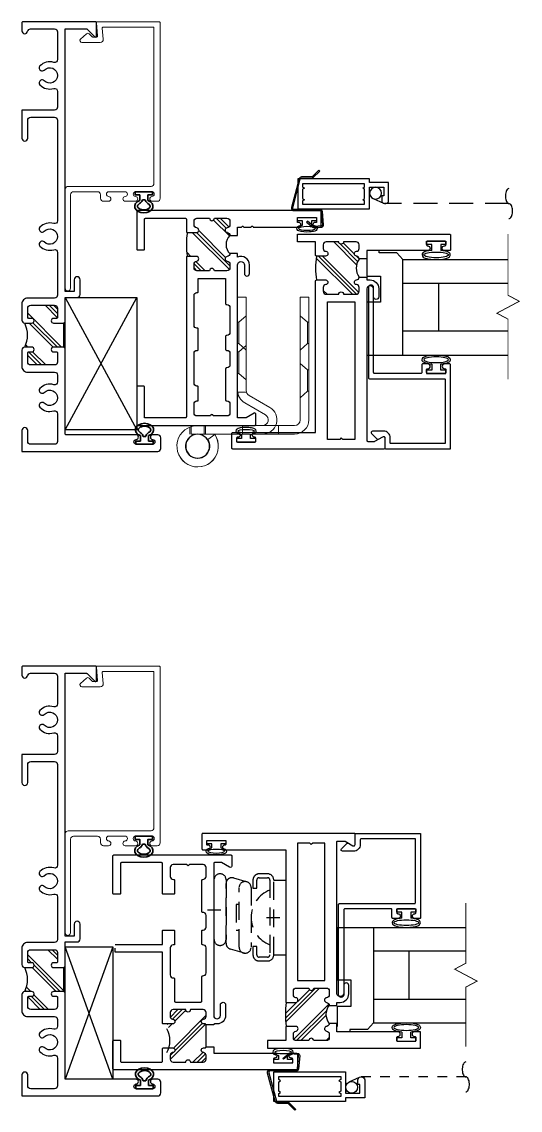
# Model space of a CAD drawing. Extents: x -138 to 168, y -127 to 80.
# Drawn here: x 2.02 to 7.24, y -4.6 to 6.8 of the extents above; entities that cross this region are included whole.
import ezdxf

# ---------------------------------------------------------------- set-up
doc = ezdxf.new("R2010")
doc.units = 0
doc.header["$MEASUREMENT"] = 0
doc.linetypes.add('HIDDEN', pattern=[0.375, 0.25, -0.125])
doc.layers.get('0').update_dxf_attribs({"linetype": 'CONTINUOUS'})
doc.layers.add('ALUM-RED', color=1, linetype='CONTINUOUS', lineweight=9)
doc.layers.add('PROFILE NUMBER', color=150, linetype='CONTINUOUS', lineweight=35)
for name, color, linetype in [('DIM', 7, 'CONTINUOUS'), ('FRAME', 1, 'CONTINUOUS'), ('GEOMETRY', 1, 'CONTINUOUS'), ('GLASS', 7, 'CONTINUOUS'), ('MISC', 7, 'CONTINUOUS'), ('SCREEN', 5, 'CONTINUOUS'), ('SCREEN_CLIP', 7, 'CONTINUOUS'), ('TEXT', 7, 'CONTINUOUS'), ('VENT', 5, 'CONTINUOUS')]:
    doc.layers.add(name, color=color, linetype=linetype)

# ---------------------------------------------------------------- blocks, each defined once
blk = doc.blocks.new('4-BAR_HINGE')
for p, q in [((0.248, -1.119), (0.123, -1.119)), ((0.248, -1.901), (0.123, -1.901))]:
    blk.add_line(p, q)
at = {"linetype": 'HIDDEN', "ltscale": 0.75}
for p, q in [((0.248, -1.119), (0.248, -1.901)), ((0.288, -1.901), (0.288, -1.119)), ((0.401, -1.054), (0.313, -1.054)), ((0.313, -1.094), (0.401, -1.094)), ((0.426, -1.119), (0.426, -1.204)), ((0.466, -1.204), (0.466, -1.119)), ((0.556, -1.136), (0.701, -1.178)), ((0.426, -1.204), (0.466, -1.204)), ((0.486, -1.823), (0.486, -1.198)), ((0.611, -1.198), (0.611, -1.823)), ((0.748, -1.239), (0.748, -1.864)), ((0.748, -1.904), (0.748, -1.279)), ((0.873, -1.279), (0.873, -1.904)), ((0.641, -1.377), (0.611, -1.377)), ((0.641, -1.644), (0.641, -1.377)), ((0.611, -1.644), (0.641, -1.644)), ((0.466, -1.816), (0.426, -1.816)), ((0.426, -1.816), (0.426, -1.901)), ((0.466, -1.901), (0.466, -1.816)), ((0.401, -1.926), (0.313, -1.926)), ((0.67, -1.924), (0.526, -1.881)), ((0.313, -1.966), (0.401, -1.966))]:
    blk.add_line(p, q, dxfattribs=at)
at = {"linetype": 'Continuous'}
for p, q in [((0.324, -1.51), (0.183, -1.51)), ((0.943, -1.591), (0.802, -1.591))]:
    blk.add_line(p, q, dxfattribs=at)
at = {"linetype": 'HIDDEN', "ltscale": 0.75}
for centre, radius, start, end in [((0.313, -1.119), 0.065, 90, 180), ((0.313, -1.119), 0.025, 90, 180), ((0.401, -1.119), 0.065, 360, 90), ((0.401, -1.119), 0.025, 0, 90), ((0.548, -1.198), 0.0625, 0, 180), ((0.181, -1.51), 0.305, 290.4553, 69.5447), ((0.686, -1.239), 0.062, 0, 75.7192), ((0.81, -1.279), 0.0625, 0, 180), ((0.548, -1.823), 0.0625, 180, 0), ((0.313, -1.901), 0.065, 180, 270), ((0.313, -1.901), 0.025, 180, 270), ((0.401, -1.901), 0.065, 270, 0), ((0.401, -1.901), 0.025, 270, 0), ((0.686, -1.864), 0.062, 255.5579, 0), ((0.81, -1.904), 0.0625, 180, 0)]:
    blk.add_arc(centre, radius, start, end, dxfattribs=at)
blk = doc.blocks.new('05P19-BLOCK-OG')
h = blk.add_hatch()
h.set_pattern_fill('PLAST', angle=45, style=0)
h.paths.add_polyline_path([(0.006, 1.12, -1), (0.006, 1.17), (0.006, 1.302, 0.414214), (-0.025, 1.333), (-0.063, 1.333, 0.38311), (-0.094, 1.305, -0.947716), (-0.143, 1.308), (-0.143, 1.403, 0.081165), (-0.394, 1.403), (-0.394, 1.308, -0.947716), (-0.443, 1.305, 0.38311), (-0.474, 1.333), (-0.512, 1.333, 0.414214), (-0.544, 1.302), (-0.544, 1.17, -1), (-0.544, 1.12), (-0.544, 0.988, 0.414214), (-0.512, 0.957), (-0.474, 0.957, 0.38311), (-0.443, 0.985, -0.898027), (-0.394, 0.985, 0.009247), (-0.394, 0.984, 0.372543), (-0.363, 0.957, -0.436275), (-0.174, 0.957, 0.38311), (-0.143, 0.985, -0.898027), (-0.094, 0.985, 0.38311), (-0.063, 0.957), (-0.025, 0.957, 0.414214), (0.006, 0.988)])
for points in [[(-0.394, 0.984, -0.009247), (-0.394, 0.985, 0.898027), (-0.443, 0.985, -0.38311), (-0.474, 0.957), (-0.512, 0.957, -0.414214), (-0.544, 0.988), (-0.544, 1.12, 1), (-0.544, 1.17), (-0.544, 1.302, -0.414214), (-0.512, 1.333), (-0.474, 1.333, -0.38311), (-0.443, 1.305, 0.947716), (-0.394, 1.308), (-0.394, 1.403, 0.414214), (-0.404, 1.413), (-2.073, 1.413, -0.414214), (-2.084, 1.423), (-2.084, 1.852), (-1.761, 1.852, 0.414214), (-1.751, 1.862), (-1.751, 1.922, 0.414214), (-1.761, 1.932), (-2.154, 1.932, 0.414214), (-2.163, 1.922), (-2.163, 0.697, 0.414214), (-2.154, 0.687), (-2.042, 0.687, 0.57735), (-2.034, 0.702), (-2.084, 0.788), (-2.084, 0.877), (-0.483, 0.877, -1), (-0.483, 0.806), (-0.572, 0.806, 1), (-0.572, 0.752), (-0.483, 0.752, 0.536675), (-0.401, 0.877), (-0.363, 0.877), (-0.363, 0.957, -0.38311), (-0.394, 0.985)], [(-0.143, 0.984, 0.009247), (-0.143, 0.985, -0.38311), (-0.174, 0.957), (-0.174, 0.877), (-0.087, 0.877), (-0.087, 0.838, 0.317837), (-0.083, 0.833, -0.707107), (-0.083, 0.814, 0.317837), (-0.087, 0.81), (-0.087, 0.738, 0.317837), (-0.083, 0.733, -0.707107), (-0.083, 0.714, 0.317837), (-0.087, 0.71), (-0.087, 0.239, 1), (-0.037, 0.239), (-0.037, 0.25), (0.014, 0.25), (0.014, 0.05), (-0.037, 0.05), (-0.037, 0.064, 1), (-0.087, 0.064), (-0.087, 0.01, 0.414214), (-0.076, 0), (0.076, 0, 0.414214), (0.087, 0.01), (0.087, 1.922, 0.414214), (0.076, 1.932), (-0.316, 1.932, 0.414214), (-0.326, 1.922), (-0.326, 1.862, 0.414214), (-0.316, 1.852), (-0.003, 1.852, -0.414214), (0.006, 1.842), (0.006, 1.423, -0.414214), (-0.003, 1.413), (-0.134, 1.413, 0.414214), (-0.143, 1.403), (-0.143, 1.308, 0.947716), (-0.094, 1.305, -0.38311), (-0.063, 1.333), (-0.025, 1.333, -0.414214), (0.006, 1.302), (0.006, 1.17, 1), (0.006, 1.12), (0.006, 0.988, -0.414214), (-0.025, 0.957), (-0.063, 0.957, -0.38311), (-0.094, 0.985, 0.898027), (-0.143, 0.985)]]:
    blk.add_lwpolyline(points, format="xyb")
blk.add_lwpolyline([(-1.377, 0.988, -0.414214), (-1.408, 0.957), (-1.529, 0.957, -0.414214), (-1.56, 0.988), (-1.56, 0.992, 0.414214), (-1.569, 1.002), (-1.897, 1.002, 0.414214), (-1.907, 0.992), (-1.907, 0.988, -0.414214), (-1.938, 0.957), (-2.032, 0.957, -0.414214), (-2.064, 0.988), (-2.064, 1.132, 1), (-2.064, 1.162), (-2.064, 1.302, -0.414214), (-2.032, 1.333), (-1.938, 1.333, -0.414214), (-1.907, 1.302), (-1.907, 1.302), (-1.907, 1.298, 0.414214), (-1.897, 1.288), (-1.761, 1.288, 0.414214), (-1.751, 1.298), (-1.751, 1.302), (-1.751, 1.302, -0.414214), (-1.72, 1.333), (-1.408, 1.333, -0.414214), (-1.377, 1.302), (-1.377, 1.302), (-1.377, 1.298, 0.414214), (-1.367, 1.288), (-1.155, 1.288, 0.414214), (-1.145, 1.298), (-1.145, 1.302), (-1.145, 1.302, -0.414214), (-1.114, 1.333), (-0.802, 1.333, -0.414214), (-0.771, 1.302), (-0.771, 1.302), (-0.771, 1.298, 0.414214), (-0.761, 1.288), (-0.623, 1.288), (-0.623, 1.002), (-0.889, 1.002, 0.414214), (-0.898, 0.992), (-0.898, 0.988, -0.414214), (-0.93, 0.957), (-1.19, 0.957, -0.414214), (-1.221, 0.988), (-1.221, 0.992, 0.414214), (-1.23, 1.002), (-1.367, 1.002, 0.414214), (-1.377, 0.992)], format="xyb", close=True)
at = {"color": 7}
for centre, radius, start, end in [((-0.269, 0.638), 0.775, 80.7195, 99.2805), ((-0.269, 0.869), 0.129, 42.8591, 137.1409)]:
    blk.add_arc(centre, radius, start, end, dxfattribs=at)
blk = doc.blocks.new('05P11-Z-BAR')
h = blk.add_hatch()
h.set_pattern_fill('PLAST', angle=45, style=0)
h.set_pattern_definition([(45, (-0.3846, -1e-07), (-0.176777, 0.176777), []), (45, (-0.4067, 0.0221), (-0.176777, 0.176777), []), (45, (-0.4288, 0.0442), (-0.176777, 0.176777), [])])
h.paths.add_polyline_path([(0.006, 1.12, -0.414214), (-0.018, 1.145, -0.414214), (0.006, 1.17), (0.006, 1.302, 0.414214), (-0.025, 1.333), (-0.063, 1.333, 0.38311), (-0.094, 1.305, -0.947716), (-0.143, 1.308), (-0.143, 1.403, 0.087329), (-0.394, 1.403), (-0.394, 1.308, -1), (-0.443, 1.308, 0.352985), (-0.473, 1.333), (-0.512, 1.333, 0.414214), (-0.544, 1.302), (-0.544, 1.17, -0.414214), (-0.518, 1.145, -0.414214), (-0.544, 1.12), (-0.544, 0.988, 0.414214), (-0.512, 0.957), (-0.474, 0.957, 0.38311), (-0.443, 0.985, -0.898027), (-0.394, 0.985, 0.38311), (-0.363, 0.957, -0.325577), (-0.174, 0.957, 0.363634), (-0.143, 0.982, -0.947716), (-0.094, 0.985, 0.38311), (-0.063, 0.957), (-0.025, 0.957, 0.414214), (0.006, 0.988)])
blk.add_line((-0.087, 0.877), (-0.087, 0.877))
for points in [[(-2.164, 2.28, -0.414214), (-2.154, 2.29), (-2.001, 2.29, -0.414214), (-1.991, 2.28), (-1.991, 2.226, -1), (-2.041, 2.226), (-2.041, 2.23, 0.414214), (-2.051, 2.24), (-2.081, 2.24, 0.414214), (-2.091, 2.23), (-2.091, 2.05, 0.414214), (-2.081, 2.04), (-2.051, 2.04, 0.414214), (-2.041, 2.05), (-2.041, 2.051, -1), (-1.991, 2.051), (-1.991, 1.413), (-0.403, 1.413, -0.414214), (-0.394, 1.403), (-0.394, 1.306, -0.888834), (-0.443, 1.306, 0.377258), (-0.474, 1.333), (-0.512, 1.333, 0.414214), (-0.544, 1.302), (-0.544, 1.17, -1), (-0.544, 1.12), (-0.544, 0.988, 0.414214), (-0.512, 0.957), (-0.474, 0.957, 0.383109), (-0.443, 0.985, -0.898027), (-0.394, 0.985, 0.38311), (-0.363, 0.957), (-0.363, 0.877), (-0.394, 0.877), (-0.394, 0.842, -0.414214), (-0.483, 0.752), (-0.571, 0.752, -1), (-0.571, 0.806), (-0.486, 0.806, 0.859155), (-0.486, 0.877), (-2.074, 0.877, 0.414214), (-2.084, 0.867), (-2.084, 0.797, 0.131652), (-2.082, 0.792), (-2.035, 0.709, -0.577353), (-2.048, 0.687), (-2.154, 0.687, -0.414214), (-2.164, 0.697), (-2.164, 2.28)], [(-0.025, 0.957, 0.414214), (0.006, 0.988), (0.006, 1.12, -1), (0.006, 1.17), (0.006, 1.302, 0.414214), (-0.025, 1.333), (-0.063, 1.333, 0.38311), (-0.094, 1.305, -0.947716), (-0.143, 1.308), (-0.143, 1.403, -0.414214), (-0.133, 1.413), (0.006, 1.413), (0.006, 1.603), (0.086, 1.603), (0.086, 0.01, -0.414214), (0.077, 0), (-0.077, 0, -0.414214), (-0.087, 0.01), (-0.087, 0.064, -1), (-0.037, 0.064), (-0.037, 0.06, 0.414214), (-0.027, 0.05), (0.003, 0.05, 0.414214), (0.014, 0.06), (0.014, 0.24, 0.414214), (0.003, 0.25), (-0.027, 0.25, 0.414214), (-0.037, 0.24), (-0.037, 0.239, -1), (-0.087, 0.239), (-0.087, 0.877), (-0.174, 0.877), (-0.174, 0.957, 0.363634), (-0.143, 0.982, -0.947716), (-0.094, 0.985, 0.38311), (-0.063, 0.957), (-0.025, 0.957)]]:
    blk.add_lwpolyline(points, format="xyb")
blk.add_lwpolyline([(-2.063, 1.16), (-2.063, 1.288), (-0.623, 1.288), (-0.623, 1.002), (-2.063, 1.002), (-2.063, 1.129), (-2.048, 1.145)], close=True)
at = {"color": 7}
for centre, radius, start, end in [((-0.269, 0.638), 0.775, 80.7195, 99.2805), ((-0.269, 0.828), 0.16, 53.9319, 126.0681)]:
    blk.add_arc(centre, radius, start, end, dxfattribs=at)
blk = doc.blocks.new('*U102')
at = {"layer": 'GEOMETRY'}
blk.add_lwpolyline([(1.45, 19.51), (1.493, 19.51), (1.493, 19.458), (1.528, 19.458), (1.528, 19.658), (1.493, 19.658), (1.493, 19.605), (1.45, 19.605)], dxfattribs=at)
blk.add_ellipse((1.415, 19.558), major_axis=(0, 0.0875), ratio=0.216465, dxfattribs=at)
blk.add_open_spline([(1.45, 19.605), (1.448, 19.62), (1.445, 19.632), (1.438, 19.649), (1.436, 19.656), (1.423, 19.663), (1.419, 19.664), (1.415, 19.664), (1.405, 19.664), (1.398, 19.658), (1.391, 19.649), (1.389, 19.644), (1.382, 19.624), (1.379, 19.606), (1.375, 19.545), (1.377, 19.499), (1.391, 19.466), (1.393, 19.46), (1.409, 19.45), (1.422, 19.451), (1.435, 19.46), (1.437, 19.465), (1.444, 19.479), (1.447, 19.491), (1.449, 19.507), (1.45, 19.509), (1.45, 19.51)], degree=3, knots=[5.253202, 5.253202, 5.253202, 5.253202, 5.797173, 5.797173, 6.160155, 6.160155, 6.283185, 6.283185, 6.283185, 6.559914, 6.559914, 6.836642, 6.836642, 7.54361, 7.54361, 8.941834, 8.941834, 9.296554, 9.296554, 9.572552, 9.572552, 9.848549, 9.848549, 10.398843, 10.398843, 10.454782, 10.454782, 10.454782, 10.454782], dxfattribs=at)
blk = doc.blocks.new('*U103')
at = {"layer": 'GEOMETRY'}
blk.add_lwpolyline([(1.607, 19.51), (1.563, 19.51), (1.563, 19.458), (1.528, 19.458), (1.528, 19.658), (1.563, 19.658), (1.563, 19.605), (1.607, 19.605)], dxfattribs=at)
at = {"layer": 'GEOMETRY', "extrusion": (0, 0, -1)}
blk.add_ellipse((1.642, 19.558), major_axis=(0, 0.0875), ratio=0.216465, dxfattribs=at)
at = {"layer": 'GEOMETRY'}
blk.add_open_spline([(1.607, 19.605), (1.609, 19.62), (1.612, 19.632), (1.618, 19.649), (1.621, 19.656), (1.634, 19.663), (1.638, 19.664), (1.642, 19.664), (1.652, 19.664), (1.659, 19.658), (1.666, 19.649), (1.668, 19.644), (1.675, 19.624), (1.678, 19.606), (1.682, 19.545), (1.679, 19.499), (1.666, 19.466), (1.663, 19.46), (1.647, 19.45), (1.635, 19.451), (1.622, 19.46), (1.62, 19.465), (1.612, 19.479), (1.61, 19.491), (1.607, 19.507), (1.607, 19.509), (1.607, 19.51)], degree=3, knots=[5.253202, 5.253202, 5.253202, 5.253202, 5.797173, 5.797173, 6.160155, 6.160155, 6.283185, 6.283185, 6.283185, 6.559914, 6.559914, 6.836642, 6.836642, 7.54361, 7.54361, 8.941834, 8.941834, 9.296554, 9.296554, 9.572552, 9.572552, 9.848549, 9.848549, 10.398843, 10.398843, 10.454782, 10.454782, 10.454782, 10.454782], dxfattribs=at)
blk = doc.blocks.new('05P09-1in_GLASS_STOP')
for p, q in [((-1.338, 0.25), (-1.373, 0.25)), ((-1.373, 0.25), (-1.373, 0.05)), ((-1.338, 0.197), (-1.338, 0.25)), ((-0.022, 0.197), (-0.022, 0.25)), ((-0.022, 0.25), (0.013, 0.25)), ((0.013, 0.25), (0.013, 0.05)), ((-1.276, 0.197), (-1.338, 0.197)), ((-0.084, 0.197), (-0.022, 0.197)), ((-1.373, 0.05), (-1.338, 0.05)), ((-1.338, 0.05), (-1.338, 0.102)), ((-1.338, 0.102), (-1.276, 0.102)), ((-0.022, 0.102), (-0.084, 0.102)), ((-0.022, 0.05), (-0.022, 0.102)), ((0.013, 0.05), (-0.022, 0.05))]:
    blk.add_line(p, q)
blk.add_lwpolyline([(-2.035, 0.709, -0.57735), (-2.047, 0.687), (-2.153, 0.687, 0.414214), (-2.163, 0.677), (-2.163, 0), (-1.283, 0, 0.414214), (-1.273, 0.01), (-1.273, 0.062, 0.414214), (-1.298, 0.087, 0.435311), (-1.323, 0.061, -0.435311), (-1.333, 0.05), (-1.363, 0.05, -0.414214), (-1.373, 0.06), (-1.373, 0.24, -0.414214), (-1.363, 0.25), (-1.333, 0.25, -0.435311), (-1.323, 0.239, 0.435311), (-1.298, 0.212, 0.414214), (-1.273, 0.237), (-1.273, 0.29, 0.414214), (-1.283, 0.3), (-1.363, 0.3, -0.414214), (-1.373, 0.31), (-1.373, 0.795, -0.414214), (-1.363, 0.805), (-0.474, 0.805, 0.414214), (-0.447, 0.832), (-0.447, 0.833, 0.414214), (-0.474, 0.86), (-1.418, 0.86, 0.414214), (-1.428, 0.85), (-1.428, 0.065, -0.414214), (-1.438, 0.055), (-2.108, 0.055), (-2.108, 0.622, -0.414214), (-2.098, 0.632), (-2.047, 0.632, 0.414214), (-1.977, 0.702), (-1.977, 0.817, 0.668179), (-2.003, 0.828), (-2.058, 0.773, 0.339454), (-2.06, 0.755)], format="xyb", close=True)
at = {"extrusion": (0, 0, -1)}
blk.add_ellipse((-1.229, 0.15), major_axis=(0, 0.129), ratio=0.232303, dxfattribs=at)
blk.add_ellipse((-0.131, 0.15), major_axis=(0, 0.129), ratio=0.232303)
for points in [[(-1.276, 0.197), (-1.274, 0.219), (-1.271, 0.239), (-1.262, 0.269), (-1.258, 0.28), (-1.245, 0.294), (-1.237, 0.298), (-1.229, 0.298), (-1.218, 0.298), (-1.21, 0.292), (-1.201, 0.279), (-1.197, 0.272), (-1.187, 0.244), (-1.183, 0.215), (-1.178, 0.136), (-1.182, 0.085), (-1.194, 0.034), (-1.198, 0.022), (-1.214, 0.005), (-1.228, 0), (-1.249, 0.008), (-1.254, 0.016), (-1.262, 0.032), (-1.265, 0.041), (-1.272, 0.067), (-1.274, 0.084), (-1.276, 0.102)], [(-0.084, 0.197), (-0.086, 0.219), (-0.089, 0.239), (-0.098, 0.269), (-0.102, 0.28), (-0.115, 0.294), (-0.123, 0.298), (-0.131, 0.298), (-0.142, 0.298), (-0.15, 0.292), (-0.159, 0.279), (-0.163, 0.272), (-0.173, 0.244), (-0.177, 0.215), (-0.182, 0.136), (-0.178, 0.085), (-0.166, 0.034), (-0.162, 0.022), (-0.146, 0.005), (-0.132, 0), (-0.111, 0.008), (-0.106, 0.016), (-0.098, 0.032), (-0.095, 0.041), (-0.088, 0.067), (-0.086, 0.084), (-0.084, 0.102)]]:
    blk.add_open_spline(points, degree=3, knots=[5.075676, 5.075676, 5.075676, 5.075676, 5.596595, 5.596595, 6.055763, 6.055763, 6.283185, 6.283185, 6.283185, 6.572914, 6.572914, 6.862642, 6.862642, 7.608886, 7.608886, 8.676451, 8.676451, 9.18434, 9.18434, 9.518242, 9.518242, 9.852144, 9.852144, 10.186046, 10.186046, 10.631436, 10.631436, 10.631436, 10.631436])
blk = doc.blocks.new('A$C015561B5')
at = {"layer": 'SCREEN', "flags": 128}
for points in [[(0, 0.0093), (0.0003, 0.0076), (0.0013, 0.0059), (0.0029, 0.0044), (0.0051, 0.003), (0.0078, 0.0018), (0.0109, 0.0009), (0.0142, 0.0003), (0.0178, 0), (0.0214, 0), (0.025, 0.0003), (0.0283, 0.0009), (0.0314, 0.0018), (0.0341, 0.003), (0.0362, 0.0044), (0.0379, 0.0059), (0.0388, 0.0076), (0.0392, 0.0093)], [(0.0784, 0.0093), (0.078, 0.011), (0.077, 0.0126), (0.0754, 0.0142), (0.0732, 0.0155), (0.0706, 0.0167), (0.0675, 0.0176), (0.0641, 0.0182), (0.0606, 0.0185), (0.057, 0.0185), (0.0534, 0.0182), (0.05, 0.0176), (0.047, 0.0167), (0.0443, 0.0155), (0.0421, 0.0142), (0.0405, 0.0126), (0.0395, 0.011), (0.0392, 0.0093)]]:
    blk.add_lwpolyline(points, dxfattribs=at)
blk = doc.blocks.new('114-FLAT_SCREEN')
blk.add_line((0.142, 0.603), (0.142, 0.602))
at = {"linetype": 'HIDDEN'}
blk.add_line((0.194, 0.481), (0.144, 0.59), dxfattribs=at)
blk.add_lwpolyline([(0.399, 0.442), (0.399, -0.307), (0.087, -0.307), (0.087, 0.442), (0.312, 0.442), (0.312, 0.593), (0.222, 0.593), (0.222, 0.572), (0.172, 0.572, -0.414214), (0.142, 0.602), (0.142, 0.613, -0.414214), (0.172, 0.643), (0.362, 0.643), (0.362, 0.442)], format="xyb", close=True)
blk.add_lwpolyline([(0.292, -0.257), (0.193, -0.257), (0.182, -0.237), (0.17, -0.257), (0.136, -0.257), (0.136, 0.392), (0.17, 0.392), (0.182, 0.372), (0.193, 0.392), (0.292, 0.392), (0.303, 0.372), (0.315, 0.392), (0.348, 0.392), (0.348, -0.257), (0.315, -0.257), (0.303, -0.237)], close=True)
blk.add_circle((0.25, 0.507), 0.0618)
blk = doc.blocks.new('*U125')
at = {"layer": 'PROFILE NUMBER', "color": 5}
for p, q in [((-0.016, 0.092), (-0.013, 0.083)), ((-0.013, 0.083), (0.013, 0.083)), ((0.013, 0.083), (0.016, 0.092))]:
    blk.add_line(p, q, dxfattribs=at)
blk.add_lwpolyline([(-0.043, 0.091), (-0.043, 0.034), (-0.09, 0.034), (-0.09, 0), (0.09, 0), (0.09, 0.034), (0.043, 0.034), (0.043, 0.091)], dxfattribs=at)
for centre, start, end in [((-0.073, 0.071), 19.8289, 61.175), ((0.073, 0.071), 118.7633, 160.1945)]:
    blk.add_arc(centre, 0.06, start, end, dxfattribs=at)
blk.add_ellipse((0, 0.152), major_axis=(-0.0958, 0), ratio=0.712114, start_param=2.033109, end_param=7.391692, dxfattribs=at)
blk.add_open_spline([(0.044, 0.124), (0.053, 0.129), (0.059, 0.135), (0.069, 0.15), (0.068, 0.157), (0.049, 0.179), (0.027, 0.189), (-0.021, 0.191), (-0.045, 0.181), (-0.067, 0.16), (-0.068, 0.152), (-0.061, 0.137), (-0.054, 0.129), (-0.044, 0.124)], degree=3, knots=[2.2211, 2.2211, 2.2211, 2.2211, 2.727733, 2.727733, 3.7005, 3.7005, 4.673268, 4.673268, 5.646035, 5.646035, 6.618803, 6.618803, 7.203997, 7.203997, 7.203997, 7.203997], dxfattribs=at)
blk = doc.blocks.new('*U128')
at = {"layer": 'PROFILE NUMBER', "color": 5}
for p, q in [((-0.016, 0.092), (-0.013, 0.083)), ((-0.013, 0.083), (0.013, 0.083)), ((0.013, 0.083), (0.016, 0.092))]:
    blk.add_line(p, q, dxfattribs=at)
blk.add_lwpolyline([(-0.043, 0.091), (-0.043, 0.034), (-0.09, 0.034), (-0.09, 0), (0.09, 0), (0.09, 0.034), (0.043, 0.034), (0.043, 0.091)], dxfattribs=at)
for centre, start, end in [((-0.073, 0.071), 19.8289, 61.175), ((0.073, 0.071), 118.7633, 160.1945)]:
    blk.add_arc(centre, 0.06, start, end, dxfattribs=at)
blk.add_ellipse((0, 0.152), major_axis=(-0.0958, 0), ratio=0.712114, start_param=2.033109, end_param=7.391692, dxfattribs=at)
blk.add_open_spline([(0.044, 0.124), (0.053, 0.129), (0.059, 0.135), (0.069, 0.15), (0.068, 0.157), (0.049, 0.179), (0.027, 0.189), (-0.021, 0.191), (-0.045, 0.181), (-0.067, 0.16), (-0.068, 0.152), (-0.061, 0.137), (-0.054, 0.129), (-0.044, 0.124)], degree=3, knots=[2.2211, 2.2211, 2.2211, 2.2211, 2.727733, 2.727733, 3.7005, 3.7005, 4.673268, 4.673268, 5.646035, 5.646035, 6.618803, 6.618803, 7.203997, 7.203997, 7.203997, 7.203997], dxfattribs=at)
blk = doc.blocks.new('189-001_250-T')
at = {"color": 7, "linetype": 'Continuous', "lineweight": 15}
for p, q in [((-0.532, 0.538), (-0.407, 0.755)), ((-0.329, 0.71), (-0.454, 0.493)), ((-0.217, 0), (-0.217, 0.68)), ((-0.127, 0.68), (-0.127, 0)), ((-1.562, 0.418), (-1.562, 0.508)), ((-1.562, 0.508), (-0.584, 0.508)), ((-0.584, 0.418), (-1.562, 0.418)), ((-0.071, 0.105), (-0.122, 0.18))]:
    blk.add_line(p, q, dxfattribs=at)
at = {"color": 7, "linetype": 'HIDDEN', "lineweight": 0}
for p, q in [((-1.367, 0.508), (-1.299, 0.43)), ((-1.075, 0.43), (-1.007, 0.508)), ((-1.054, 0.508), (-0.987, 0.43)), ((-0.762, 0.43), (-0.695, 0.508)), ((-0.565, 0.419), (-0.565, 0.511)), ((-1.299, 0.43), (-1.075, 0.43)), ((-1.299, 0.43), (-1.299, 0.418)), ((-1.075, 0.418), (-1.075, 0.43)), ((-0.987, 0.43), (-0.762, 0.43)), ((-0.987, 0.43), (-0.987, 0.418)), ((-0.762, 0.418), (-0.762, 0.43))]:
    blk.add_line(p, q, dxfattribs=at)
at = {"color": 7, "linetype": 'Continuous', "lineweight": 15}
for centre, radius, start, end in [((-0.277, 0.68), 0.15, 360, 150), ((-0.277, 0.68), 0.06, 360, 150), ((-0.584, 0.568), 0.06, 270, 330), ((-0.584, 0.568), 0.15, 270, 330), ((0, 0), 0.217, 180, 124.12), ((0, 0), 0.127, 180, 124.2051)]:
    blk.add_arc(centre, radius, start, end, dxfattribs=at)
blk = doc.blocks.new('189-002')
at = {"color": 7, "linetype": 'Continuous', "lineweight": 15}
for p, q in [((-1.074, 1.562), (-1.164, 1.562)), ((-1.164, 1.562), (-1.164, 0.277)), ((-1.074, 0.277), (-1.074, 1.562)), ((-0.846, 0.217), (-1.014, 0.217)), ((-1.014, 0.127), (-0.846, 0.127)), ((-0.846, 0.127), (-0.846, 0.217)), ((-0.678, 0.217), (-0.846, 0.217)), ((-0.846, 0.127), (-0.678, 0.127)), ((-0.678, 0.217), (-0.47, 0.217)), ((-0.678, 0.127), (-0.47, 0.127)), ((-0.47, 0.217), (-0.47, 0.127)), ((-0.47, 0.217), (0, 0.217)), ((0, 0.127), (-0.47, 0.127)), ((-0.179, 0.123), (-0.105, 0.071))]:
    blk.add_line(p, q, dxfattribs=at)
at = {"color": 7, "linetype": 'HIDDEN', "lineweight": 0}
for p, q in [((-1.164, 1.299), (-1.152, 1.299)), ((-1.152, 1.299), (-1.074, 1.367)), ((-1.152, 1.075), (-1.152, 1.299)), ((-1.152, 1.075), (-1.164, 1.075)), ((-1.074, 1.007), (-1.152, 1.075)), ((-1.164, 0.799), (-1.152, 0.799)), ((-1.152, 0.799), (-1.074, 0.867)), ((-1.152, 0.575), (-1.152, 0.799)), ((-1.152, 0.575), (-1.164, 0.575)), ((-1.074, 0.507), (-1.152, 0.575)), ((-0.082, 0.217), (-0.082, 0.127)), ((-0.068, 0.127), (-0.068, 0.217)), ((0, 0.127), (0.068, 0.127)), ((0.068, 0.206), (0.068, 0.127)), ((0.082, 0.201), (0.082, 0.127))]:
    blk.add_line(p, q, dxfattribs=at)
at = {"color": 7, "linetype": 'Continuous', "lineweight": 15}
for centre, radius, start, end in [((-1.014, 0.277), 0.15, 180, 270), ((-1.014, 0.277), 0.06, 180, 270), ((0, 0), 0.217, 145.4498, 90), ((0, 0), 0.127, 145.7685, 90)]:
    blk.add_arc(centre, radius, start, end, dxfattribs=at)
blk = doc.blocks.new('183-003')
blk.add_circle((0, 0), 0.125)
blk = doc.blocks.new('250-T_SS_Butt_Hinge')
for name in ['189-002', '183-003']:
    blk.add_blockref(name, (0, 0))
at = {"xscale": -1, "rotation": 90}
blk.add_blockref('189-001_250-T', (0, 0), dxfattribs=at)
blk = doc.blocks.new('3809 BLOCK FRAME')
h = blk.add_hatch()
h.set_pattern_fill('PLAST', color=256, angle=45, style=0)
h.set_pattern_definition([(45, (-4.25098, -6.643), (-0.176777, 0.176777), []), (45, (-4.27308, -6.6209), (-0.176777, 0.176777), []), (45, (-4.29517, -6.5988), (-0.176777, 0.176777), [])])
edge = h.paths.add_edge_path()
edge.add_arc((-0.937, 0.093), 0.031, 270, 360, ccw=False)
edge.add_line((-0.937, 0.062), (-1.033, 0.062))
edge.add_arc((-1.033, 0.072), 0.01, 180, 270, ccw=False)
edge.add_line((-1.043, 0.072), (-1.043, 0.103))
edge.add_arc((-1.068, 0.103), 0.025, 360, 450)
edge.add_arc((-1.068, 0.103), 0.025, 90, 180)
edge.add_line((-1.093, 0.103), (-1.093, 0.031))
edge.add_arc((-1.218, -0.221), 0.281, 63.5092, 116.4908)
edge.add_line((-1.344, 0.031), (-1.344, 0.103))
edge.add_arc((-1.369, 0.103), 0.025, 0, 90)
edge.add_arc((-1.369, 0.103), 0.025, 90, 180)
edge.add_line((-1.394, 0.103), (-1.394, 0.072))
edge.add_arc((-1.404, 0.072), 0.01, 270, 360, ccw=False)
edge.add_line((-1.404, 0.062), (-1.5, 0.062))
edge.add_arc((-1.5, 0.093), 0.031, 180, 270, ccw=False)
edge.add_line((-1.531, 0.093), (-1.531, 0.343))
edge.add_arc((-1.5, 0.343), 0.031, 90, 180, ccw=False)
edge.add_line((-1.5, 0.374), (-1.404, 0.374))
edge.add_arc((-1.404, 0.364), 0.01, 0, 90, ccw=False)
edge.add_line((-1.394, 0.364), (-1.394, 0.333))
edge.add_arc((-1.369, 0.333), 0.025, 180, 270)
edge.add_arc((-1.369, 0.333), 0.025, 270, 360)
edge.add_line((-1.344, 0.333), (-1.344, 0.439))
edge.add_line((-1.344, 0.439), (-1.093, 0.439))
edge.add_line((-1.093, 0.439), (-1.093, 0.333))
edge.add_arc((-1.068, 0.333), 0.025, 180, 270)
edge.add_arc((-1.068, 0.333), 0.025, 270, 360)
edge.add_line((-1.043, 0.333), (-1.043, 0.364))
edge.add_arc((-1.033, 0.364), 0.01, 90, 180, ccw=False)
edge.add_line((-1.033, 0.374), (-0.937, 0.374))
edge.add_arc((-0.937, 0.343), 0.031, 0, 90, ccw=False)
edge.add_line((-0.906, 0.343), (-0.906, 0.093))
blk.add_line((-1.093, 0.439), (-1.344, 0.439))
for points in [[(-1.093, 0.439), (-1.093, 0.333, 0.414214), (-1.068, 0.308, 0.414214), (-1.043, 0.333), (-1.043, 0.364, -0.414214), (-1.033, 0.374), (-0.937, 0.374, -0.414214), (-0.906, 0.343), (-0.906, 0.093, -0.414214), (-0.937, 0.062), (-1.033, 0.062, -0.414214), (-1.043, 0.072), (-1.043, 0.103, 0.414214), (-1.068, 0.128), (-1.068, 0.128, 0.414214), (-1.093, 0.103), (-1.093, 0.031, 0.414214), (-1.062, 0), (-0.893, 0, 0.414214), (-0.831, 0.062), (-0.831, 0.343, -0.414214), (-0.8, 0.374), (-0.729, 0.374, -0.5024), (-0.699, 0.334, 0.280293), (-0.661, 0.19, 0.498955), (-0.613, 0.198), (-0.613, 0.198, 0.334263), (-0.618, 0.235, -2.470836), (-0.506, 0.235, 0.334263), (-0.511, 0.198, 0.498955), (-0.463, 0.19, 0.280293), (-0.425, 0.334, -0.5024), (-0.395, 0.374), (-0.106, 0.374, -0.414214), (-0.075, 0.343), (-0.075, 0.093, -0.414214), (-0.106, 0.062), (-0.219, 0.062, 0.414214), (-0.25, 0.031, 0.414214), (-0.219, 0), (0, 0), (0, 1.423, 0.414214), (-0.031, 1.454), (-0.144, 1.454, 0.414214), (-0.175, 1.423), (-0.175, 1.371, 0.414214), (-0.15, 1.346), (-0.15, 1.346, 0.399638), (-0.125, 1.37, -0.399638), (-0.1, 1.394), (-0.1, 1.394, -0.414214), (-0.075, 1.369), (-0.075, 1.199, -0.414214), (-0.1, 1.174), (-0.1, 1.174, -0.399638), (-0.125, 1.198, 0.399638), (-0.15, 1.221, 0.414214), (-0.175, 1.196), (-0.175, 0.464, -0.414214), (-0.185, 0.454), (-1.078, 0.454), (-1.093, 0.439)], [(-1.344, 0.439), (-1.344, 0.439), (-1.359, 0.454), (-1.612, 0.454), (-1.612, 0.579, 0.414214), (-1.643, 0.61), (-1.799, 0.61, 0.414214), (-1.83, 0.579, 0.414214), (-1.799, 0.548), (-1.674, 0.548), (-1.674, 0.454), (-4.425, 0.454), (-4.425, 0.678, -0.198912), (-4.422, 0.685), (-4.343, 0.764, 0.668179), (-4.35, 0.781), (-4.49, 0.781, 0.414214), (-4.5, 0.771), (-4.5, 0.01, 0.414214), (-4.49, 0), (-4.406, 0, 0.414214), (-4.375, 0.031, 0.358249), (-4.4, 0.061, -0.358249), (-4.425, 0.092), (-4.425, 0.343, -0.414214), (-4.394, 0.374), (-4.105, 0.374, -0.5024), (-4.075, 0.334, 0.280293), (-4.037, 0.19, 0.498955), (-3.989, 0.198, 0.334263), (-3.994, 0.235, -2.470836), (-3.882, 0.235, 0.334263), (-3.887, 0.198, 0.498955), (-3.839, 0.19, 0.280293), (-3.801, 0.334, -0.5024), (-3.771, 0.374), (-3.606, 0.374, -0.414214), (-3.575, 0.343), (-3.575, 0), (-3.281, 0, 0.414214), (-3.25, 0.031, 0.414214), (-3.281, 0.062), (-3.469, 0.062, -0.414214), (-3.5, 0.093), (-3.5, 0.343, -0.414214), (-3.469, 0.374), (-2.417, 0.374, -0.5024), (-2.387, 0.334, 0.280293), (-2.349, 0.19, 0.498955), (-2.301, 0.198, 0.334263), (-2.306, 0.235, -2.470836), (-2.194, 0.235, 0.334263), (-2.199, 0.198, 0.498955), (-2.151, 0.19, 0.280293), (-2.113, 0.334, -0.5024), (-2.083, 0.374), (-1.637, 0.374, -0.414214), (-1.606, 0.343), (-1.606, 0.062, 0.414214), (-1.544, 0), (-1.375, 0, 0.414214), (-1.344, 0.031), (-1.344, 0.103, 0.414214), (-1.369, 0.128, 0.414214), (-1.394, 0.103), (-1.394, 0.072, -0.414214), (-1.404, 0.062), (-1.5, 0.062, -0.414214), (-1.531, 0.093), (-1.531, 0.343, -0.414214), (-1.5, 0.374), (-1.404, 0.374, -0.414214), (-1.394, 0.364), (-1.394, 0.333, 0.414214), (-1.369, 0.308, 0.414214), (-1.344, 0.333), (-1.344, 0.439)]]:
    blk.add_lwpolyline(points, format="xyb")
blk.add_arc((-1.218, -0.221), 0.281, 63.5092, 116.4908)

msp = doc.modelspace()

# ---------------------------------------------------------------- hatches: boundary and pattern name
at = {"layer": 'MISC'}
h = msp.add_hatch(dxfattribs=at)
h.set_pattern_fill('PLAST', color=256, angle=135, style=0)
h.set_pattern_definition([(225, (36.6985, 3.25035), (-0.1767767, 0.1767767), []), (225, (36.6764, 3.27245), (-0.1767767, 0.1767767), []), (225, (36.6543, 3.29455), (-0.1767767, 0.1767767), [])])
h.paths.add_polyline_path([(3.537, -3.694), (3.596, -3.694, 1), (3.596, -3.644, -0.448856), (3.571, -3.605), (3.571, -3.575, -0.414214), (3.602, -3.544), (3.734, -3.544, 0.414214), (3.759, -3.569, 0.414214), (3.784, -3.544), (3.916, -3.544, -0.414214), (3.947, -3.575), (3.947, -3.605), (3.947, -3.613, -0.363634), (3.922, -3.644, 1), (3.922, -3.694), (3.937, -3.694, -0.414214), (3.947, -3.704), (3.947, -3.934, -0.414214), (3.937, -3.944), (3.922, -3.944, 1), (3.922, -3.994, -0.363634), (3.947, -4.025), (3.947, -4.033), (3.947, -4.063, -0.414214), (3.916, -4.094), (3.784, -4.094, 0.414214), (3.759, -4.069, 0.414214), (3.734, -4.094), (3.602, -4.094, -0.414214), (3.571, -4.063), (3.571, -4.033, -0.448856), (3.596, -3.994, 1), (3.596, -3.944), (3.537, -3.944, 0.254083)])

# ---------------------------------------------------------------- linework, layer by layer
at = {"layer": 'ALUM-RED'}
for points in [[(3.381, 4.971, 0.975), (3.38, 5.021), (3.21, 5.021, 0.975), (3.208, 4.971, -0.975), (3.207, 4.921), (3.101, 4.921, -0.975), (3.1, 4.971, 0.975), (3.099, 5.021), (2.929, 5.021, 0.975), (2.927, 4.971, -0.975), (2.926, 4.921), (2.873, 4.921, -0.414214), (2.842, 4.952), (2.842, 4.99, 0.414214), (2.811, 5.021), (2.559, 5.021, 0.414214), (2.528, 4.99), (2.528, 4.01, -1), (2.472, 4.01), (2.472, 5.046, -0.414214), (2.503, 5.077), (3.371, 5.077, 0.414214), (3.402, 5.108), (3.402, 6.735, 0.414214), (3.392, 6.745), (2.87, 6.745, 0.440011), (2.86, 6.734), (2.87, 6.619, -0.440011), (2.839, 6.585), (2.647, 6.585, -0.691708), (2.633, 6.62), (2.697, 6.676, -0.395486), (2.724, 6.675), (2.756, 6.644, 0.198912), (2.763, 6.641), (2.801, 6.641, 0.440011), (2.811, 6.652), (2.799, 6.79, -0.440011), (2.809, 6.801), (3.457, 6.801, -0.414214), (3.467, 6.791), (3.467, 4.952, -0.414214), (3.436, 4.921), (3.382, 4.921, -0.975)], [(3.381, -1.777, 0.975), (3.38, -1.727), (3.21, -1.727, 0.975), (3.208, -1.777, -0.975), (3.207, -1.827), (3.101, -1.827, -0.975), (3.1, -1.777, 0.975), (3.099, -1.727), (2.929, -1.727, 0.975), (2.927, -1.777, -0.975), (2.926, -1.827), (2.873, -1.827, -0.414214), (2.842, -1.796), (2.842, -1.758, 0.414214), (2.811, -1.727), (2.559, -1.727, 0.414214), (2.528, -1.758), (2.528, -2.738, -1), (2.472, -2.738), (2.472, -1.702, -0.414214), (2.503, -1.671), (3.371, -1.671, 0.414214), (3.402, -1.64), (3.402, -0.013, 0.414214), (3.392, -0.003), (2.87, -0.003, 0.440011), (2.86, -0.014), (2.87, -0.129, -0.440011), (2.839, -0.163), (2.647, -0.163, -0.691708), (2.633, -0.128), (2.697, -0.072, -0.395486), (2.724, -0.073), (2.756, -0.104, 0.198912), (2.763, -0.107), (2.801, -0.107, 0.440011), (2.811, -0.096), (2.799, 0.042, -0.440011), (2.809, 0.053), (3.457, 0.053, -0.414214), (3.467, 0.043), (3.467, -1.796, -0.414214), (3.436, -1.827), (3.382, -1.827, -0.975)]]:
    msp.add_lwpolyline(points, format="xyb", close=True, dxfattribs=at)
at = {"layer": 'FRAME'}
msp.add_lwpolyline([(2.996, -2.862), (3.491, -2.862), (3.491, -2.72, -0.414214), (3.501, -2.71), (3.606, -2.71, -0.414214), (3.616, -2.72), (3.616, -2.866), (3.602, -2.866, 0.414214), (3.571, -2.897), (3.571, -3.18, 0.443132), (3.605, -3.211, -0.443132), (3.616, -3.221), (3.616, -3.454, 0.414214), (3.626, -3.464), (3.892, -3.464, 0.414214), (3.902, -3.454), (3.902, -3.199, -0.443132), (3.912, -3.189, 0.443132), (3.947, -3.158), (3.947, -2.897, 0.443132), (3.912, -2.866, -0.443132), (3.902, -2.856), (3.902, -2.72, -0.414214), (3.912, -2.71), (3.916, -2.71, 0.414214), (3.947, -2.679), (3.947, -2.558, 0.443132), (3.912, -2.527, -0.443132), (3.902, -2.517), (3.902, -2.19, -0.443132), (3.912, -2.18, 0.443132), (3.947, -2.149), (3.947, -2.055, 0.414214), (3.916, -2.024), (3.774, -2.024), (3.759, -2.039), (3.744, -2.024), (3.602, -2.024, 0.414214), (3.571, -2.055), (3.571, -2.149, 0.443132), (3.605, -2.18, -0.443132), (3.616, -2.19), (3.616, -2.326, -0.414214), (3.606, -2.336), (3.501, -2.336, -0.414214), (3.491, -2.326), (3.491, -2.014, 0.414214), (3.481, -2.004), (3.062, -2.004, 0.414214), (3.052, -2.014), (3.052, -2.326, -0.414214), (3.042, -2.336), (2.982, -2.336, -0.414214), (2.972, -2.326), (2.972, -1.934, -0.414214), (2.982, -1.924), (4.207, -1.924, -0.414214), (4.217, -1.934), (4.217, -2.04, -0.57735), (4.194, -2.053), (4.109, -2.004), (4.037, -2.004, 0.414214), (4.027, -2.014), (4.027, -3.605, 0.414214), (4.062, -3.64), (4.062, -3.64, 0.414214), (4.098, -3.605), (4.098, -3.494, -0.414214), (4.125, -3.467, -0.414214), (4.152, -3.494), (4.152, -3.604, -0.414214), (4.062, -3.694), (4.037, -3.694, 0.414214), (4.027, -3.704), (3.947, -3.704, 0.414214), (3.937, -3.694), (3.922, -3.694, -1), (3.922, -3.644, 0.363634), (3.947, -3.613), (3.947, -3.605), (3.947, -3.575, 0.414214), (3.916, -3.544), (3.784, -3.544, -0.414214), (3.759, -3.569, -0.414214), (3.734, -3.544), (3.602, -3.544, 0.414214), (3.571, -3.575), (3.571, -3.605, 0.448856), (3.596, -3.644, -1), (3.596, -3.694), (3.501, -3.694, -0.414214), (3.491, -3.684), (3.491, -2.942), (2.996, -2.942), (2.996, -2.899)], format="xyb", dxfattribs=at)
msp.add_lwpolyline([(4.027, -4.001), (4.665, -4.001, -0.414214), (4.69, -4.026), (4.69, -4.026, -0.414214), (4.665, -4.051), (4.664, -4.051, 0.414214), (4.654, -4.061), (4.654, -4.091, 0.414214), (4.664, -4.101), (4.844, -4.101, 0.414214), (4.854, -4.091), (4.854, -4.061, 0.414214), (4.844, -4.051), (4.839, -4.051, -0.414214), (4.815, -4.026), (4.815, -4.026, -0.414214), (4.839, -4.001), (4.894, -4.001, -0.414214), (4.904, -4.011), (4.904, -4.164, -0.414214), (4.894, -4.174), (2.982, -4.174, -0.414214), (2.972, -4.164), (2.972, -3.872, -0.414214), (2.982, -3.862), (3.042, -3.862, -0.414214), (3.052, -3.872), (3.052, -4.084, 0.414214), (3.062, -4.094), (3.481, -4.094, 0.414214), (3.491, -4.084), (3.491, -3.954, -0.414214), (3.501, -3.944), (3.596, -3.944, -1), (3.596, -3.994, 0.448856), (3.571, -4.033), (3.571, -4.063, 0.414214), (3.602, -4.094), (3.734, -4.094, -0.414214), (3.759, -4.069, -0.414214), (3.784, -4.094), (3.916, -4.094, 0.414214), (3.947, -4.063), (3.947, -4.033), (3.947, -4.025, 0.363634), (3.922, -3.994, -1), (3.922, -3.944), (3.937, -3.944, 0.414214), (3.947, -3.934), (4.027, -3.934), (4.027, -4.001)], format="xyb", close=True, dxfattribs=at)
at = {"layer": 'GLASS', "linetype": 'Continuous'}
for p, q in [((6.007, 4.311), (7.109, 4.311)), ((6.007, 4.063), (7.109, 4.063)), ((6.382, 4.063), (6.382, 3.56)), ((7.109, 3.56), (6.007, 3.56)), ((6.007, 3.311), (7.109, 3.311)), ((5.699, -2.682), (6.667, -2.682)), ((6.667, -2.931), (5.699, -2.931)), ((6.074, -3.434), (6.074, -2.931)), ((5.699, -3.434), (6.667, -3.434)), ((5.699, -3.682), (6.667, -3.682))]:
    msp.add_line(p, q, dxfattribs=at)
at = {"layer": 'GLASS'}
for p, q in [((2.472, 3.913), (3.222, 2.527)), ((2.472, 2.527), (3.222, 3.913)), ((2.472, 2.527), (2.472, 3.913)), ((2.472, 3.913), (3.222, 3.913)), ((3.222, 3.913), (3.222, 2.527)), ((3.222, 2.527), (2.472, 2.527)), ((2.972, -4.272), (2.472, -2.886)), ((2.972, -2.886), (2.472, -4.272)), ((2.472, -2.886), (2.972, -2.886)), ((2.472, -4.272), (2.472, -2.886)), ((2.972, -2.886), (2.972, -4.272)), ((2.972, -4.272), (2.472, -4.272))]:
    msp.add_line(p, q, dxfattribs=at)
at = {"layer": 'GLASS', "const_width": 0.0094}
for points in [[(7.109, 3.056), (7.109, 3.687), (6.992, 3.749), (7.227, 3.874), (7.109, 3.937), (7.109, 4.578)], [(6.667, -2.426), (6.667, -3.058), (6.55, -3.12), (6.785, -3.245), (6.667, -3.308), (6.667, -3.932)]]:
    msp.add_lwpolyline(points, dxfattribs=at)
at = {"layer": 'MISC'}
msp.add_line((3.947, -3.934), (3.947, -3.704), dxfattribs=at)
for points in [[(5.63, 4.348), (5.63, 4.137), (5.775, 4.137), (5.775, 3.864), (5.63, 3.864), (5.63, 3.311), (6.007, 3.311), (6.007, 4.311), (5.946, 4.381), (5.759, 4.381), (5.759, 4.405)], [(5.322, -3.719), (5.322, -3.507), (5.468, -3.507), (5.468, -3.235), (5.322, -3.235), (5.322, -2.682), (5.699, -2.682), (5.699, -3.682), (5.639, -3.752), (5.451, -3.752), (5.451, -3.776)]]:
    msp.add_lwpolyline(points, dxfattribs=at)
msp.add_arc((3.307, -3.869), 0.262, 331.4876, 28.5124, dxfattribs=at)
at = {"layer": 'SCREEN', "linetype": 'HIDDEN'}
msp.add_line((7.119, 4.898), (5.822, 4.898), dxfattribs=at)
at = {"layer": 'SCREEN', "linetype": 'HIDDEN', "ltscale": 0.25}
msp.add_line((6.671, -4.249), (5.572, -4.249), dxfattribs=at)
at = {"layer": 'SCREEN', "flags": 128}
for points in [[(7.119, 5.054), (7.112, 5.053), (7.105, 5.049), (7.099, 5.043), (7.094, 5.034), (7.089, 5.023), (7.086, 5.011), (7.083, 4.997), (7.082, 4.983), (7.082, 4.969), (7.083, 4.955), (7.086, 4.941), (7.089, 4.929), (7.094, 4.918), (7.099, 4.909), (7.105, 4.903), (7.112, 4.899), (7.119, 4.898)], [(7.119, 4.741), (7.126, 4.742), (7.132, 4.746), (7.138, 4.753), (7.144, 4.761), (7.149, 4.772), (7.152, 4.784), (7.155, 4.798), (7.156, 4.812), (7.156, 4.827), (7.155, 4.841), (7.152, 4.854), (7.149, 4.867), (7.144, 4.877), (7.138, 4.886), (7.132, 4.892), (7.126, 4.896), (7.119, 4.898)]]:
    msp.add_lwpolyline(points, dxfattribs=at)
at = {"layer": 'SCREEN_CLIP'}
for points in [[(5.166, 4.674, -0.414214), (5.157, 4.663), (5.081, 4.656, -0.198912), (5.074, 4.658), (5.008, 4.714), (5, 4.704), (5.066, 4.649, 0.198912), (5.082, 4.644), (5.158, 4.651, 0.414214), (5.178, 4.675), (5.165, 4.815, 0.388879), (5.144, 4.835), (4.868, 4.835, -0.493145), (4.854, 4.854), (4.934, 5.153, -0.339454), (4.948, 5.164), (5.054, 5.164, 0.198912), (5.069, 5.17), (5.137, 5.238), (5.128, 5.246), (5.061, 5.179, -0.198912), (5.054, 5.176), (4.948, 5.176, 0.339454), (4.922, 5.156), (4.842, 4.857, 0.493145), (4.868, 4.823), (5.144, 4.823, -0.388879), (5.154, 4.814)], [(4.916, -4.024, 0.414214), (4.907, -4.014), (4.831, -4.007, 0.198912), (4.824, -4.009), (4.758, -4.064), (4.75, -4.055), (4.816, -4, -0.198912), (4.832, -3.995), (4.908, -4.002, -0.414214), (4.928, -4.025), (4.915, -4.166, -0.388879), (4.894, -4.186), (4.618, -4.186, 0.493145), (4.604, -4.205), (4.684, -4.503, 0.339454), (4.698, -4.514), (4.804, -4.514, -0.198912), (4.819, -4.521), (4.887, -4.589), (4.878, -4.597), (4.811, -4.529, 0.198912), (4.804, -4.526), (4.698, -4.526, -0.339454), (4.672, -4.506), (4.592, -4.208, -0.493145), (4.618, -4.174), (4.894, -4.174, 0.388879), (4.904, -4.165)]]:
    msp.add_lwpolyline(points, format="xyb", close=True, dxfattribs=at)

# ---------------------------------------------------------------- block references
at = {"xscale": -1}
msp.add_blockref('250-T_SS_Butt_Hinge', (3.859, 2.356), dxfattribs=at)
at = {"rotation": 180}
msp.add_blockref('4-BAR_HINGE', (4.904, -4.088), dxfattribs=at)
at = {"layer": 'DIM', "rotation": 270}
for name, p in [('*U103', (-14.554, 6.279)), ('*U102', (-15.191, 3.929)), ('*U103', (-15.504, -0.243)), ('*U102', (-14.804, -2.573))]:
    msp.add_blockref(name, p, dxfattribs=at)
at = {"layer": 'FRAME'}
for name, p, rotation in [('3809 BLOCK FRAME', (2.018, 2.301), 269.9999999999998), ('05P19-BLOCK-OG', (5.154, 4.737), 90), ('3809 BLOCK FRAME', (2.018, -4.447), 269.9999999999998)]:
    msp.add_blockref(name, p, dxfattribs=dict(at, rotation=rotation))
at = {"layer": 'SCREEN', "xscale": -1, "rotation": 270}
msp.add_blockref('114-FLAT_SCREEN', (5.215, 4.756), dxfattribs=at)
at = {"layer": 'SCREEN', "xscale": 4, "yscale": 4, "zscale": 4, "rotation": 270}
msp.add_blockref('A$C015561B5', (6.63, -4.091), dxfattribs=at)
at = {"layer": 'SCREEN', "rotation": 270}
msp.add_blockref('114-FLAT_SCREEN', (4.965, -4.107), dxfattribs=at)
at = {"layer": 'TEXT', "rotation": 180}
for p in [(3.295, 5.021), (3.295, -1.727)]:
    msp.add_blockref('*U125', p, dxfattribs=at)
at = {"layer": 'TEXT'}
for p in [(3.302, 2.376), (3.302, -4.372)]:
    msp.add_blockref('*U128', p, dxfattribs=at)
at = {"layer": 'VENT'}
for name, rotation in [('05P11-Z-BAR', 90), ('05P09-1in_GLASS_STOP', 89.99999999999962)]:
    msp.add_blockref(name, (6.507, 4.491), dxfattribs=dict(at, rotation=rotation))
at = {"layer": 'VENT', "xscale": -1}
for name, rotation in [('05P11-Z-BAR', 90), ('05P09-1in_GLASS_STOP', 90.0000000000004)]:
    msp.add_blockref(name, (6.194, -3.862), dxfattribs=dict(at, rotation=rotation))

doc.saveas('drawing.dxf')
